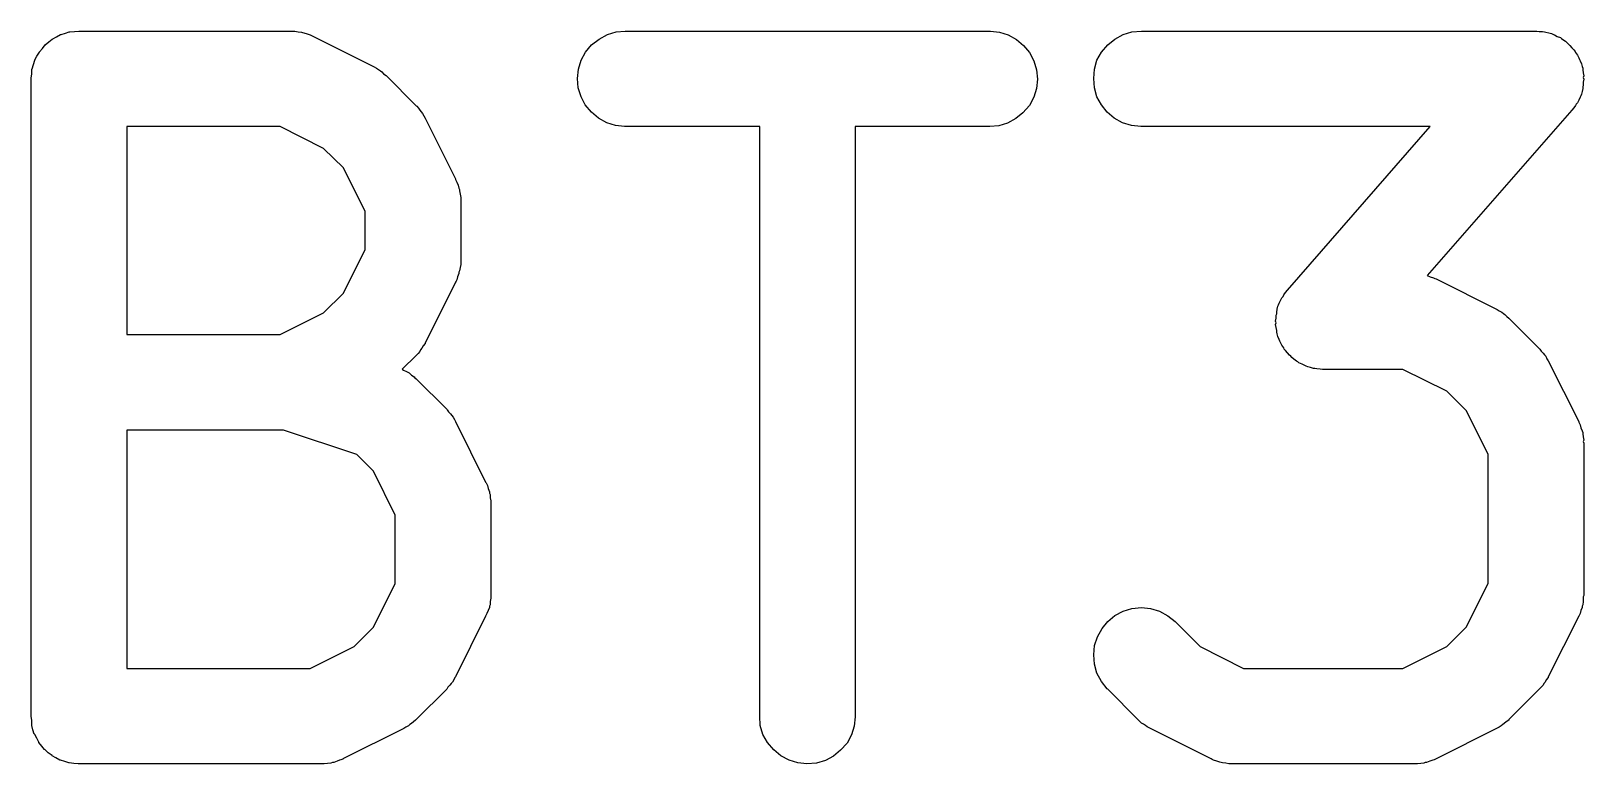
# Model space of a CAD drawing. Extents: x 84.6 to 140.6, y -84.1 to -68.3.
# Drawn here: x 112.588 to 115.024, y -69.431 to -68.281 of the extents above; entities that cross this region are included whole.
import ezdxf

# ---------------------------------------------------------------- set-up
doc = ezdxf.new("R2010")
doc.units = 0
doc.layers.add('BLACK', color=7, linetype='CONTINUOUS')

msp = doc.modelspace()

# ---------------------------------------------------------------- linework, layer by layer
at = {"layer": 'BLACK', "linetype": 'CONTINUOUS'}
for p, q in [((112.606, -68.3086), (112.61, -68.3032)), ((112.61, -68.3028), (112.616, -68.2984)), ((112.61, -68.303), (112.61, -68.3028)), ((112.61, -68.3032), (112.61, -68.303)), ((112.616, -68.2984), (112.621, -68.2939)), ((112.621, -68.2939), (112.622, -68.2938)), ((112.622, -68.2936), (112.628, -68.2904)), ((112.622, -68.2938), (112.622, -68.2936)), ((112.628, -68.2904), (112.634, -68.287)), ((112.634, -68.287), (112.635, -68.287)), ((112.635, -68.2868), (112.642, -68.2848)), ((112.635, -68.287), (112.635, -68.2868)), ((112.642, -68.2848), (112.648, -68.2828)), ((112.648, -68.2828), (112.649, -68.2828)), ((112.649, -68.2827), (112.656, -68.2821)), ((112.649, -68.2828), (112.649, -68.2827)), ((112.656, -68.2821), (112.663, -68.2814)), ((112.663, -68.2814), (112.996, -68.2814)), ((112.996, -68.2814), (112.997, -68.2814)), ((112.997, -68.2814), (113, -68.2816)), ((113, -68.2816), (113.002, -68.2816)), ((113.002, -68.2816), (113.007, -68.2824)), ((113.007, -68.2824), (113.012, -68.283)), ((113.012, -68.283), (113.014, -68.2837)), ((113.014, -68.2837), (113.016, -68.2841)), ((113.016, -68.2841), (113.021, -68.2859)), ((113.021, -68.2859), (113.026, -68.2874)), ((113.026, -68.2874), (113.028, -68.2885)), ((113.028, -68.2885), (113.03, -68.2893)), ((113.03, -68.2893), (113.125, -68.3369)), ((113.458, -68.3144), (113.467, -68.3032)), ((113.467, -68.3032), (113.479, -68.2939)), ((113.479, -68.2939), (113.492, -68.287)), ((113.492, -68.287), (113.506, -68.2828)), ((113.506, -68.2828), (113.52, -68.2814)), ((113.52, -68.2814), (114.092, -68.2814)), ((114.092, -68.2814), (114.093, -68.2814)), ((114.093, -68.2814), (114.107, -68.283)), ((114.107, -68.283), (114.121, -68.2874)), ((114.121, -68.2874), (114.134, -68.2945)), ((114.134, -68.2945), (114.145, -68.3039)), ((114.145, -68.3039), (114.154, -68.3153)), ((114.267, -68.3144), (114.277, -68.3032)), ((114.277, -68.3032), (114.288, -68.2939)), ((114.288, -68.2939), (114.301, -68.287)), ((114.301, -68.287), (114.315, -68.2828)), ((114.315, -68.2828), (114.33, -68.2814)), ((114.33, -68.2814), (114.949, -68.2814)), ((114.949, -68.2814), (114.95, -68.2814)), ((114.95, -68.2814), (114.954, -68.2819)), ((114.954, -68.2819), (114.959, -68.2821)), ((114.959, -68.2821), (114.962, -68.2827)), ((114.962, -68.2827), (114.964, -68.283)), ((114.964, -68.283), (114.969, -68.2844)), ((114.969, -68.2844), (114.973, -68.2855)), ((114.973, -68.2855), (114.976, -68.2866)), ((114.976, -68.2866), (114.978, -68.2874)), ((114.978, -68.2874), (114.982, -68.2897)), ((114.982, -68.2897), (114.987, -68.2917)), ((114.987, -68.2917), (114.989, -68.2932)), ((114.989, -68.2932), (114.991, -68.2945)), ((114.991, -68.2945), (114.995, -68.2975)), ((114.995, -68.2975), (114.998, -68.3003)), ((114.998, -68.3003), (115, -68.3022)), ((115, -68.3022), (115.002, -68.3039)), ((115.002, -68.3039), (115.005, -68.3076)), ((112.592, -68.3341), (112.594, -68.3273)), ((112.594, -68.3268), (112.597, -68.3206)), ((112.594, -68.3271), (112.594, -68.3268)), ((112.594, -68.3273), (112.594, -68.3271)), ((112.597, -68.3206), (112.601, -68.3144)), ((112.601, -68.314), (112.606, -68.3086)), ((112.601, -68.3142), (112.601, -68.314)), ((112.601, -68.3144), (112.601, -68.3142)), ((113.447, -68.3413), (113.451, -68.3273)), ((113.451, -68.3273), (113.458, -68.3144)), ((114.154, -68.3153), (114.161, -68.3283)), ((114.161, -68.3283), (114.165, -68.3423)), ((114.256, -68.3413), (114.26, -68.3273)), ((114.26, -68.3273), (114.267, -68.3144)), ((115.005, -68.3076), (115.008, -68.311)), ((115.008, -68.311), (115.01, -68.3133)), ((115.01, -68.3133), (115.011, -68.3153)), ((115.011, -68.3153), (115.014, -68.3195)), ((115.014, -68.3195), (115.016, -68.3235)), ((115.016, -68.3235), (115.017, -68.326)), ((115.017, -68.326), (115.018, -68.3283)), ((115.018, -68.3283), (115.02, -68.3328)), ((112.588, -68.3553), (112.589, -68.3483)), ((112.589, -68.3413), (112.59, -68.341)), ((112.589, -68.3483), (112.589, -68.3413)), ((112.59, -68.3408), (112.592, -68.3341)), ((112.59, -68.341), (112.59, -68.3408)), ((113.125, -68.3369), (113.126, -68.3374)), ((113.126, -68.3374), (113.13, -68.3397)), ((113.13, -68.3397), (113.133, -68.3417)), ((113.133, -68.3417), (113.136, -68.3437)), ((113.136, -68.3437), (113.138, -68.3454)), ((113.138, -68.3454), (113.141, -68.3483)), ((113.141, -68.3483), (113.145, -68.351)), ((113.145, -68.351), (113.192, -68.3986)), ((113.445, -68.3559), (113.447, -68.3413)), ((114.165, -68.3423), (114.167, -68.3569)), ((114.255, -68.3559), (114.256, -68.3413)), ((115.02, -68.3328), (115.021, -68.3372)), ((115.021, -68.3372), (115.022, -68.3398)), ((115.022, -68.3398), (115.022, -68.3423)), ((115.022, -68.3423), (115.023, -68.347)), ((115.023, -68.347), (115.024, -68.3517)), ((115.024, -68.3517), (115.023, -68.3543)), ((112.588, -68.3558), (112.588, -68.3553)), ((112.588, -68.3559), (112.588, -68.3558)), ((112.588, -68.3564), (112.588, -68.3559)), ((112.588, -68.3559), (112.588, -68.3559)), ((112.588, -69.3564), (112.588, -68.3564)), ((113.446, -68.3704), (113.445, -68.3559)), ((113.451, -68.3845), (113.446, -68.3704)), ((114.165, -68.3715), (114.161, -68.3854)), ((114.167, -68.3569), (114.165, -68.3715)), ((114.256, -68.3704), (114.255, -68.3559)), ((114.26, -68.3845), (114.256, -68.3704)), ((115.021, -68.376), (115.02, -68.3805)), ((115.022, -68.3715), (115.021, -68.376)), ((115.023, -68.3663), (115.022, -68.3688)), ((115.022, -68.3688), (115.022, -68.3715)), ((115.023, -68.3543), (115.024, -68.3569)), ((115.024, -68.3569), (115.023, -68.3616)), ((115.023, -68.3616), (115.023, -68.3663)), ((113.192, -68.3986), (113.193, -68.3993)), ((113.193, -68.3993), (113.196, -68.4026)), ((113.196, -68.4026), (113.198, -68.4057)), ((113.457, -68.3974), (113.451, -68.3845)), ((113.467, -68.4089), (113.457, -68.3974)), ((114.154, -68.3983), (114.144, -68.4096)), ((114.161, -68.3854), (114.154, -68.3983)), ((114.267, -68.3974), (114.26, -68.3845)), ((114.276, -68.4089), (114.267, -68.3974)), ((115.008, -68.4019), (115.005, -68.4058)), ((115.011, -68.3983), (115.008, -68.4019)), ((115.012, -68.396), (115.011, -68.3983)), ((115.014, -68.3939), (115.012, -68.396)), ((115.016, -68.3896), (115.014, -68.3939)), ((115.018, -68.3854), (115.016, -68.3896)), ((115.019, -68.3829), (115.018, -68.3854)), ((115.02, -68.3805), (115.019, -68.3829)), ((113.198, -68.4057), (113.2, -68.4083)), ((113.2, -68.4083), (113.202, -68.4108)), ((113.202, -68.4108), (113.204, -68.4145)), ((113.204, -68.4145), (113.206, -68.4181)), ((113.206, -68.4181), (113.254, -68.5133)), ((113.478, -68.4183), (113.467, -68.4089)), ((113.491, -68.4253), (113.478, -68.4183)), ((113.505, -68.4297), (113.491, -68.4253)), ((114.12, -68.4257), (114.106, -68.43)), ((114.133, -68.4188), (114.12, -68.4257)), ((114.144, -68.4096), (114.133, -68.4188)), ((114.287, -68.4183), (114.276, -68.4089)), ((114.3, -68.4253), (114.287, -68.4183)), ((114.314, -68.4297), (114.3, -68.4253)), ((115.005, -68.4058), (114.778, -68.6651)), ((112.738, -68.4314), (112.738, -68.7576)), ((112.979, -68.4314), (112.738, -68.4314)), ((113.047, -68.4656), (112.979, -68.4314)), ((113.519, -68.4314), (113.505, -68.4297)), ((113.52, -68.4314), (113.519, -68.4314)), ((113.731, -68.4314), (113.52, -68.4314)), ((113.731, -69.3564), (113.731, -68.4314)), ((114.092, -68.4314), (113.881, -68.4314)), ((113.881, -68.4314), (113.881, -69.3564)), ((114.106, -68.43), (114.092, -68.4314)), ((114.329, -68.4314), (114.314, -68.4297)), ((114.33, -68.4314), (114.329, -68.4314)), ((114.783, -68.4314), (114.33, -68.4314)), ((114.559, -68.6879), (114.783, -68.4314)), ((113.078, -68.496), (113.047, -68.4656)), ((113.112, -68.5646), (113.078, -68.496)), ((113.254, -68.5133), (113.254, -68.5143)), ((113.254, -68.5143), (113.255, -68.5163)), ((113.255, -68.5163), (113.256, -68.5183)), ((113.256, -68.5183), (113.258, -68.5232)), ((113.258, -68.5232), (113.259, -68.528)), ((113.259, -68.528), (113.26, -68.5302)), ((113.26, -68.5302), (113.26, -68.5323)), ((113.26, -68.5323), (113.261, -68.5374)), ((113.261, -68.5374), (113.262, -68.5425)), ((113.262, -68.5425), (113.262, -68.5447)), ((113.262, -68.5447), (113.262, -68.5469)), ((113.262, -68.5469), (113.262, -68.6421)), ((113.112, -68.6244), (113.112, -68.5646)), ((113.078, -68.6929), (113.112, -68.6244)), ((113.262, -68.6421), (113.262, -68.6431)), ((113.262, -68.6431), (113.262, -68.6453)), ((113.262, -68.6453), (113.262, -68.6475)), ((113.257, -68.6668), (113.256, -68.6716)), ((113.259, -68.662), (113.257, -68.6668)), ((113.26, -68.6577), (113.259, -68.6598)), ((113.259, -68.6598), (113.259, -68.662)), ((113.261, -68.6526), (113.26, -68.6577)), ((113.262, -68.6475), (113.261, -68.6526)), ((114.778, -68.6651), (114.783, -68.6668)), ((114.783, -68.6668), (114.788, -68.6684)), ((114.788, -68.6684), (114.79, -68.6695)), ((114.79, -68.6695), (114.792, -68.6703)), ((114.792, -68.6703), (114.887, -68.7179)), ((113.047, -68.7233), (113.078, -68.6929)), ((113.254, -68.6756), (113.206, -68.7709)), ((113.255, -68.6736), (113.254, -68.6756)), ((113.256, -68.6716), (113.255, -68.6736)), ((114.553, -68.6954), (114.556, -68.6918)), ((114.556, -68.6918), (114.559, -68.6879)), ((114.542, -68.7223), (114.543, -68.7178)), ((114.543, -68.7178), (114.544, -68.7132)), ((114.544, -68.7132), (114.545, -68.7108)), ((114.545, -68.7108), (114.546, -68.7083)), ((114.546, -68.7083), (114.548, -68.7041)), ((114.548, -68.7041), (114.55, -68.6998)), ((114.55, -68.6998), (114.552, -68.6977)), ((114.552, -68.6977), (114.553, -68.6954)), ((114.887, -68.7179), (114.888, -68.7183)), ((114.888, -68.7183), (114.891, -68.7206)), ((112.979, -68.7576), (113.047, -68.7233)), ((114.54, -68.7368), (114.541, -68.7321)), ((114.541, -68.7394), (114.54, -68.7368)), ((114.54, -68.7421), (114.541, -68.7394)), ((114.541, -68.7467), (114.54, -68.7421)), ((114.541, -68.7274), (114.542, -68.7249)), ((114.541, -68.7321), (114.541, -68.7274)), ((114.542, -68.7249), (114.542, -68.7223)), ((114.891, -68.7206), (114.895, -68.7226)), ((114.895, -68.7226), (114.898, -68.7246)), ((114.898, -68.7246), (114.9, -68.7263)), ((114.9, -68.7263), (114.903, -68.7292)), ((114.903, -68.7292), (114.906, -68.7319)), ((114.906, -68.7319), (114.954, -68.7795)), ((112.738, -68.7576), (112.979, -68.7576)), ((114.542, -68.7514), (114.541, -68.7467)), ((114.542, -68.7539), (114.542, -68.7514)), ((114.543, -68.7565), (114.542, -68.7539)), ((114.544, -68.7609), (114.543, -68.7565)), ((114.546, -68.7654), (114.544, -68.7609)), ((114.547, -68.7678), (114.546, -68.7654)), ((114.548, -68.7702), (114.547, -68.7678)), ((113.192, -68.7904), (113.17, -68.8122)), ((113.195, -68.7871), (113.192, -68.7904)), ((113.198, -68.7841), (113.195, -68.7871)), ((113.199, -68.7815), (113.198, -68.7841)), ((113.201, -68.7791), (113.199, -68.7815)), ((113.203, -68.7753), (113.201, -68.7791)), ((113.206, -68.7718), (113.203, -68.7753)), ((113.206, -68.7709), (113.206, -68.7718)), ((114.55, -68.7742), (114.548, -68.7702)), ((114.553, -68.7784), (114.55, -68.7742)), ((114.554, -68.7804), (114.553, -68.7784)), ((114.556, -68.7827), (114.554, -68.7804)), ((114.559, -68.7861), (114.556, -68.7827)), ((114.562, -68.7898), (114.559, -68.7861)), ((114.564, -68.7915), (114.562, -68.7898)), ((114.566, -68.7934), (114.564, -68.7915)), ((114.954, -68.7795), (114.955, -68.7803)), ((114.955, -68.7803), (114.957, -68.7836)), ((114.957, -68.7836), (114.96, -68.7866)), ((114.96, -68.7866), (114.962, -68.7893)), ((114.962, -68.7893), (114.964, -68.7917)), ((114.964, -68.7917), (114.966, -68.7955)), ((113.17, -68.8122), (113.172, -68.8134)), ((113.172, -68.8134), (113.177, -68.8155)), ((113.177, -68.8155), (113.179, -68.8168)), ((113.179, -68.8168), (113.181, -68.8179)), ((114.569, -68.7962), (114.566, -68.7934)), ((114.573, -68.7992), (114.569, -68.7962)), ((114.575, -68.8005), (114.573, -68.7992)), ((114.577, -68.802), (114.575, -68.8005)), ((114.582, -68.804), (114.577, -68.802)), ((114.586, -68.8063), (114.582, -68.804)), ((114.588, -68.8071), (114.586, -68.8063)), ((114.591, -68.8082), (114.588, -68.8071)), ((114.595, -68.8093), (114.591, -68.8082)), ((114.6, -68.8107), (114.595, -68.8093)), ((114.602, -68.811), (114.6, -68.8107)), ((114.605, -68.8116), (114.602, -68.811)), ((114.61, -68.8118), (114.605, -68.8116)), ((114.614, -68.8123), (114.61, -68.8118)), ((114.615, -68.8123), (114.614, -68.8123)), ((114.74, -68.8123), (114.615, -68.8123)), ((114.809, -68.8466), (114.74, -68.8123)), ((114.966, -68.7955), (114.968, -68.799)), ((114.968, -68.799), (115.016, -68.8943)), ((113.181, -68.8179), (113.185, -68.8211)), ((113.185, -68.8211), (113.189, -68.8241)), ((113.189, -68.8241), (113.19, -68.8258)), ((113.19, -68.8258), (113.192, -68.8272)), ((113.192, -68.8272), (113.24, -68.8748)), ((114.839, -68.877), (114.809, -68.8466)), ((113.24, -68.8748), (113.241, -68.8755)), ((113.241, -68.8755), (113.243, -68.8788)), ((113.243, -68.8788), (113.246, -68.8819)), ((113.246, -68.8819), (113.248, -68.8845)), ((113.248, -68.8845), (113.25, -68.887)), ((113.25, -68.887), (113.252, -68.8907)), ((114.874, -68.9455), (114.839, -68.877)), ((112.738, -68.9076), (112.738, -69.2814)), ((112.984, -68.9076), (112.738, -68.9076)), ((113.099, -68.9457), (112.984, -68.9076)), ((113.252, -68.8907), (113.254, -68.8943)), ((113.254, -68.8943), (113.301, -68.9895)), ((115.016, -68.8943), (115.016, -68.8952)), ((115.016, -68.8952), (115.017, -68.8973)), ((115.017, -68.8973), (115.018, -68.8992)), ((115.018, -68.8992), (115.019, -68.9041)), ((115.019, -68.9041), (115.021, -68.9089)), ((115.021, -68.9089), (115.022, -68.9111)), ((115.022, -68.9111), (115.022, -68.9132)), ((115.022, -68.9132), (115.023, -68.9183)), ((115.023, -68.9183), (115.024, -68.9234)), ((115.024, -68.9234), (115.023, -68.9256)), ((115.023, -68.9256), (115.024, -68.9278)), ((115.024, -68.9278), (115.024, -69.1659)), ((113.125, -68.9722), (113.099, -68.9457)), ((114.874, -69.1482), (114.874, -68.9455)), ((113.159, -69.0408), (113.125, -68.9722)), ((113.301, -68.9895), (113.302, -68.9904)), ((113.302, -68.9904), (113.303, -68.9925)), ((113.303, -68.9925), (113.304, -68.9945)), ((113.304, -68.9945), (113.305, -68.9994)), ((113.305, -68.9994), (113.307, -69.0042)), ((113.307, -69.0042), (113.307, -69.0064)), ((113.307, -69.0064), (113.308, -69.0085)), ((113.308, -69.0085), (113.308, -69.0136)), ((113.308, -69.0136), (113.309, -69.0186)), ((113.309, -69.0186), (113.309, -69.0209)), ((113.309, -69.0209), (113.309, -69.023)), ((113.309, -69.023), (113.309, -69.1659)), ((113.159, -69.1482), (113.159, -69.0408)), ((113.125, -69.2167), (113.159, -69.1482)), ((114.839, -69.2167), (114.874, -69.1482)), ((113.308, -69.1815), (113.307, -69.1836)), ((113.309, -69.1714), (113.308, -69.1764)), ((113.308, -69.1764), (113.308, -69.1815)), ((113.309, -69.1659), (113.309, -69.167)), ((113.309, -69.167), (113.309, -69.1691)), ((113.309, -69.1691), (113.309, -69.1714)), ((115.022, -69.1815), (115.021, -69.1836)), ((115.023, -69.1764), (115.022, -69.1815)), ((115.024, -69.167), (115.023, -69.1691)), ((115.023, -69.1691), (115.023, -69.1714)), ((115.023, -69.1714), (115.023, -69.1764)), ((115.024, -69.1659), (115.024, -69.167)), ((113.301, -69.1994), (113.254, -69.2947)), ((113.302, -69.1974), (113.301, -69.1994)), ((113.303, -69.1954), (113.302, -69.1974)), ((113.305, -69.1906), (113.303, -69.1954)), ((113.307, -69.1858), (113.305, -69.1906)), ((113.307, -69.1836), (113.307, -69.1858)), ((114.277, -69.2077), (114.288, -69.1985)), ((114.288, -69.1985), (114.301, -69.1917)), ((114.301, -69.1917), (114.315, -69.1875)), ((114.315, -69.1875), (114.33, -69.1861)), ((114.33, -69.1861), (114.344, -69.1876)), ((114.344, -69.1876), (114.358, -69.1919)), ((114.358, -69.1919), (114.371, -69.1988)), ((114.371, -69.1988), (114.383, -69.2081)), ((115.016, -69.1994), (114.968, -69.2947)), ((115.017, -69.1974), (115.016, -69.1994)), ((115.018, -69.1954), (115.017, -69.1974)), ((115.019, -69.1906), (115.018, -69.1954)), ((115.021, -69.1858), (115.019, -69.1906)), ((115.021, -69.1836), (115.021, -69.1858)), ((113.095, -69.2471), (113.125, -69.2167)), ((114.261, -69.2318), (114.268, -69.219)), ((114.268, -69.219), (114.277, -69.2077)), ((114.383, -69.2081), (114.422, -69.2471)), ((114.809, -69.2471), (114.839, -69.2167)), ((113.026, -69.2814), (113.095, -69.2471)), ((114.255, -69.2604), (114.256, -69.2458)), ((114.256, -69.2458), (114.261, -69.2318)), ((114.422, -69.2471), (114.49, -69.2814)), ((114.74, -69.2814), (114.809, -69.2471)), ((114.256, -69.2749), (114.255, -69.2604)), ((114.26, -69.289), (114.256, -69.2749)), ((112.738, -69.2814), (113.026, -69.2814)), ((113.249, -69.3029), (113.247, -69.3053)), ((113.251, -69.2992), (113.249, -69.3029)), ((113.253, -69.2956), (113.251, -69.2992)), ((113.254, -69.2947), (113.253, -69.2956)), ((114.267, -69.302), (114.26, -69.289)), ((114.276, -69.3134), (114.267, -69.302)), ((114.49, -69.2814), (114.74, -69.2814)), ((114.963, -69.3029), (114.961, -69.3053)), ((114.965, -69.2992), (114.963, -69.3029)), ((114.968, -69.2956), (114.965, -69.2992)), ((114.968, -69.2947), (114.968, -69.2956)), ((113.24, -69.3142), (113.192, -69.3618)), ((113.242, -69.3109), (113.24, -69.3142)), ((113.245, -69.3079), (113.242, -69.3109)), ((113.247, -69.3053), (113.245, -69.3079)), ((114.277, -69.3142), (114.276, -69.3134)), ((114.324, -69.3618), (114.277, -69.3142)), ((114.954, -69.3142), (114.906, -69.3618)), ((114.957, -69.3109), (114.954, -69.3142)), ((114.96, -69.3079), (114.957, -69.3109)), ((114.961, -69.3053), (114.96, -69.3079)), ((112.589, -69.3634), (112.588, -69.3564)), ((112.589, -69.3704), (112.589, -69.3634)), ((112.589, -69.3707), (112.589, -69.3704)), ((112.589, -69.3709), (112.589, -69.3707)), ((112.591, -69.3777), (112.589, -69.3709)), ((113.173, -69.3758), (113.077, -69.4235)), ((113.176, -69.3736), (113.173, -69.3758)), ((113.18, -69.3717), (113.176, -69.3736)), ((113.182, -69.3697), (113.18, -69.3717)), ((113.185, -69.3681), (113.182, -69.3697)), ((113.188, -69.3652), (113.185, -69.3681)), ((113.191, -69.3625), (113.188, -69.3652)), ((113.192, -69.3618), (113.191, -69.3625)), ((113.732, -69.3709), (113.731, -69.3564)), ((113.736, -69.385), (113.732, -69.3709)), ((113.879, -69.372), (113.875, -69.3859)), ((113.881, -69.3574), (113.879, -69.372)), ((113.881, -69.3564), (113.881, -69.3574)), ((114.327, -69.3645), (114.324, -69.3618)), ((114.33, -69.3674), (114.327, -69.3645)), ((114.333, -69.3691), (114.33, -69.3674)), ((114.336, -69.3711), (114.333, -69.3691)), ((114.339, -69.3731), (114.336, -69.3711)), ((114.343, -69.3754), (114.339, -69.3731)), ((114.344, -69.3758), (114.343, -69.3754)), ((114.439, -69.4235), (114.344, -69.3758)), ((114.887, -69.3758), (114.792, -69.4235)), ((114.891, -69.3736), (114.887, -69.3758)), ((114.894, -69.3717), (114.891, -69.3736)), ((114.897, -69.3697), (114.894, -69.3717)), ((114.899, -69.3681), (114.897, -69.3697)), ((114.902, -69.3652), (114.899, -69.3681)), ((114.906, -69.3625), (114.902, -69.3652)), ((114.906, -69.3618), (114.906, -69.3625)), ((112.593, -69.3845), (112.591, -69.3777)), ((112.594, -69.3847), (112.593, -69.3845)), ((112.594, -69.385), (112.594, -69.3847)), ((112.597, -69.3911), (112.594, -69.385)), ((112.6, -69.3974), (112.597, -69.3911)), ((112.6, -69.3977), (112.6, -69.3974)), ((112.6, -69.3979), (112.6, -69.3977)), ((112.605, -69.4034), (112.6, -69.3979)), ((113.743, -69.3979), (113.736, -69.385)), ((113.753, -69.4092), (113.743, -69.3979)), ((113.868, -69.3988), (113.858, -69.41)), ((113.875, -69.3859), (113.868, -69.3988)), ((112.609, -69.4089), (112.605, -69.4034)), ((112.61, -69.409), (112.609, -69.4089)), ((112.61, -69.4092), (112.61, -69.409)), ((112.615, -69.4137), (112.61, -69.4092)), ((112.621, -69.4183), (112.615, -69.4137)), ((112.621, -69.4184), (112.621, -69.4183)), ((112.621, -69.4186), (112.621, -69.4184)), ((112.627, -69.4219), (112.621, -69.4186)), ((112.633, -69.4253), (112.627, -69.4219)), ((112.634, -69.4254), (112.633, -69.4253)), ((112.634, -69.4255), (112.634, -69.4254)), ((112.641, -69.4276), (112.634, -69.4255)), ((113.072, -69.4257), (113.068, -69.4272)), ((113.074, -69.4247), (113.072, -69.4257)), ((113.077, -69.4239), (113.074, -69.4247)), ((113.077, -69.4235), (113.077, -69.4239)), ((113.764, -69.4186), (113.753, -69.4092)), ((113.777, -69.4255), (113.764, -69.4186)), ((113.791, -69.4298), (113.777, -69.4255)), ((113.834, -69.4259), (113.82, -69.4301)), ((113.847, -69.4191), (113.834, -69.4259)), ((113.858, -69.41), (113.847, -69.4191)), ((114.441, -69.4243), (114.439, -69.4235)), ((114.443, -69.4253), (114.441, -69.4243)), ((114.448, -69.4269), (114.443, -69.4253)), ((114.787, -69.4257), (114.782, -69.4272)), ((114.789, -69.4247), (114.787, -69.4257)), ((114.791, -69.4239), (114.789, -69.4247)), ((114.792, -69.4235), (114.791, -69.4239)), ((112.647, -69.4297), (112.641, -69.4276)), ((112.648, -69.4298), (112.647, -69.4297)), ((112.655, -69.4306), (112.648, -69.4298)), ((112.648, -69.4298), (112.648, -69.4298)), ((112.662, -69.4314), (112.655, -69.4306)), ((112.663, -69.4314), (112.662, -69.4314)), ((112.662, -69.4314), (112.662, -69.4314)), ((112.662, -69.4314), (112.662, -69.4314)), ((112.662, -69.4314), (112.662, -69.4314)), ((113.044, -69.4314), (112.663, -69.4314)), ((113.046, -69.4312), (113.044, -69.4314)), ((113.048, -69.4313), (113.046, -69.4312)), ((113.053, -69.4305), (113.048, -69.4313)), ((113.058, -69.43), (113.053, -69.4305)), ((113.061, -69.4293), (113.058, -69.43)), ((113.063, -69.429), (113.061, -69.4293)), ((113.068, -69.4272), (113.063, -69.429)), ((113.805, -69.4314), (113.791, -69.4298)), ((113.82, -69.4301), (113.805, -69.4314)), ((114.453, -69.4287), (114.448, -69.4269)), ((114.455, -69.4291), (114.453, -69.4287)), ((114.457, -69.4297), (114.455, -69.4291)), ((114.462, -69.4303), (114.457, -69.4297)), ((114.467, -69.4312), (114.462, -69.4303)), ((114.469, -69.4311), (114.467, -69.4312)), ((114.471, -69.4314), (114.469, -69.4311)), ((114.472, -69.4314), (114.471, -69.4314)), ((114.758, -69.4314), (114.472, -69.4314)), ((114.76, -69.4312), (114.758, -69.4314)), ((114.763, -69.4313), (114.76, -69.4312)), ((114.768, -69.4305), (114.763, -69.4313)), ((114.773, -69.43), (114.768, -69.4305)), ((114.775, -69.4293), (114.773, -69.43)), ((114.777, -69.429), (114.775, -69.4293)), ((114.782, -69.4272), (114.777, -69.429))]:
    msp.add_line(p, q, dxfattribs=at)

doc.saveas('drawing.dxf')
